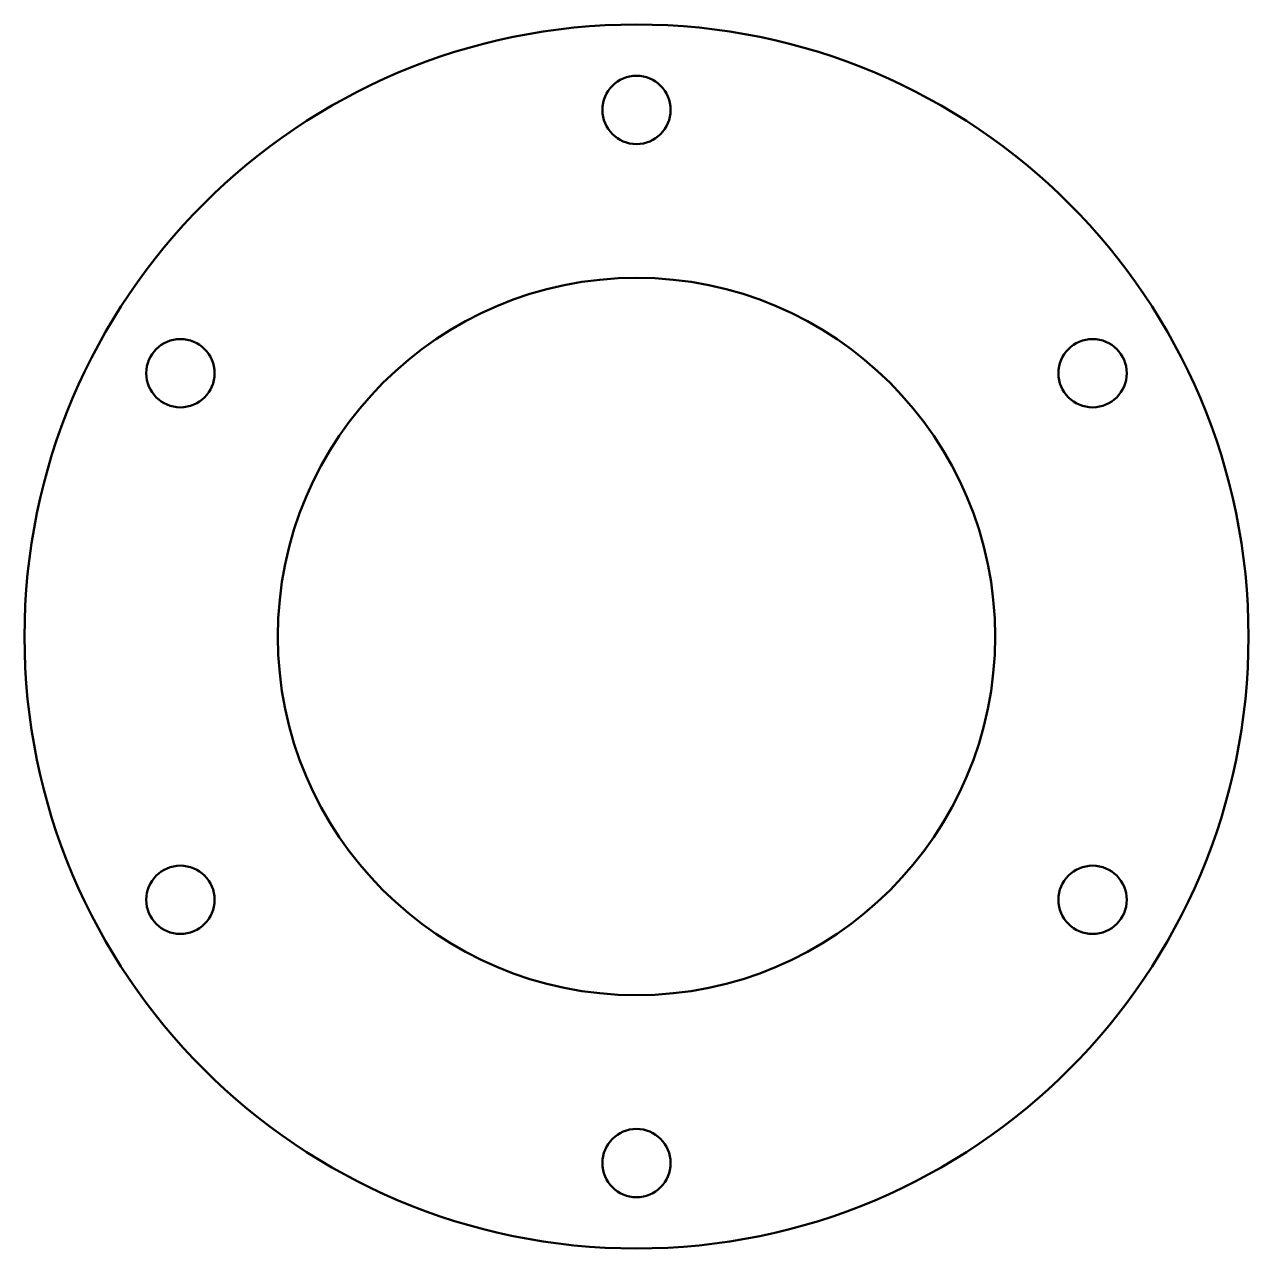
# Model space of a CAD drawing. Header units: millimetres. Extents: x 0 to 215, y 0 to 215.
import ezdxf

# ---------------------------------------------------------------- set-up
doc = ezdxf.new("R2010")
doc.units = ezdxf.units.MM
doc.layers.add('IV_INTERIOR_PROFILES', color=7, linetype='Continuous', lineweight=50)
doc.layers.add('IV_OUTER_PROFILE', color=7, linetype='Continuous', lineweight=50)

msp = doc.modelspace()

# ---------------------------------------------------------------- linework, layer by layer
at = {"layer": 'IV_INTERIOR_PROFILES'}
for centre, radius in [((107.5, 200), 6), ((107.5, 107.5), 63), ((27.39, 153.75), 6), ((187.61, 153.75), 6), ((27.39, 61.25), 6), ((187.61, 61.25), 6), ((107.5, 15), 6)]:
    msp.add_circle(centre, radius, dxfattribs=at)
at = {"layer": 'IV_OUTER_PROFILE'}
msp.add_circle((107.5, 107.5), 107.5, dxfattribs=at)

doc.saveas('drawing.dxf')
